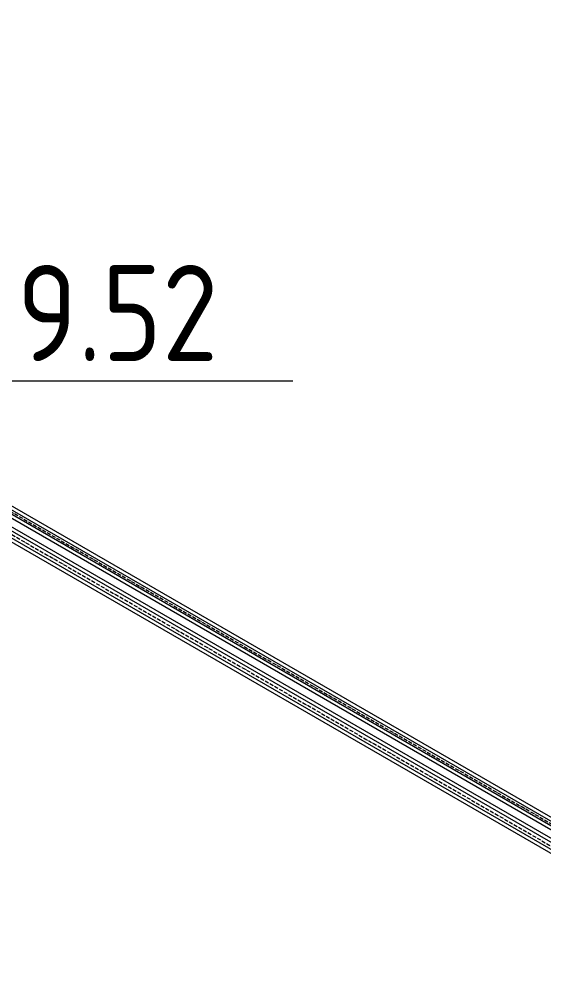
# Model space of a CAD drawing. Header units: millimetres. Extents: x -88595 to 880822, y -1054509 to -148035.
# Drawn here: x 389025 to 390390, y -330324 to -327815 of the extents above; entities that cross this region are included whole.
import ezdxf

# ---------------------------------------------------------------- set-up
doc = ezdxf.new("R2010")
doc.units = ezdxf.units.MM
doc.linetypes.add('$12$ADSK_Осевая', pattern=[14, 10, -2, 0, -2])
for name, color, linetype, lineweight in [('Изоляция', 7, 'Continuous', 18), ('Марки', 7, 'Continuous', 20), ('Трубопровод', 7, 'Continuous', 18)]:
    doc.layers.add(name, color=color, linetype=linetype, lineweight=lineweight)
doc.styles.add('$10$GOST Common', font='GOST_Common.ttf', dxfattribs={"width": 0.9, "height": 250})

# ---------------------------------------------------------------- blocks, each defined once
blk = doc.blocks.new('$0$ADSK_M_Трубы - Диаметр_10-3265709-В_ОВ3_1')
at = {"layer": 'Марки'}
blk.add_line((-18838.4, 4128.3), (-17838.4, 4128.3), dxfattribs=at)

msp = doc.modelspace()

# ---------------------------------------------------------------- linework, layer by layer
at = {"layer": 'Изоляция', "color": 190, "true_color": 0x8000ff}
for p, q in [((391030.1, -330250.7), (386811.2, -327814.9)), ((386794.8, -327837.2), (391016.4, -330274.6))]:
    msp.add_line(p, q, dxfattribs=at)
at = {"layer": 'Изоляция', "color": 134, "true_color": 0x00a6a6}
for p, q in [((391012.5, -330295.1), (386806.4, -327866.7)), ((386786.6, -327894.4), (390995.5, -330324.4))]:
    msp.add_line(p, q, dxfattribs=at)
at = {"layer": 'Трубопровод', "color": 190, "true_color": 0x8000ff}
for p, q in [((386799.3, -327829.4), (391020.9, -330266.8)), ((391025.6, -330258.5), (386804.1, -327821.2))]:
    msp.add_line(p, q, dxfattribs=at)
at = {"layer": 'Трубопровод', "color": 190, "linetype": '$12$ADSK_Осевая', "true_color": 0x8000ff}
msp.add_line((386801.7, -327825.3), (391023.3, -330262.6), dxfattribs=at)
msp.add_line((386801.7, -327825.3), (391023.3, -330262.6), dxfattribs=at)
at = {"layer": 'Трубопровод', "color": 134, "true_color": 0x00a6a6}
for p, q in [((386791.1, -327886.6), (391000, -330316.6)), ((391008, -330302.9), (386799.1, -327872.9))]:
    msp.add_line(p, q, dxfattribs=at)
at = {"layer": 'Трубопровод', "color": 134, "linetype": '$12$ADSK_Осевая', "true_color": 0x00a6a6}
msp.add_line((386795.1, -327879.7), (391004, -330309.8), dxfattribs=at)
msp.add_line((386795.1, -327879.7), (391004, -330309.8), dxfattribs=at)

# ---------------------------------------------------------------- block references
at = {"layer": 'Марки'}
msp.add_blockref('$0$ADSK_M_Трубы - Диаметр_10-3265709-В_ОВ3_1', (407575.4, -332884.1), dxfattribs=at)

# ---------------------------------------------------------------- texts
at = {"layer": 'Марки', "lineweight": 9, "insert": (389018.6, -328454.2), "char_height": 250, "width": 663.797, "attachment_point": 1, "style": '$10$GOST Common'}
msp.add_mtext('9.52', dxfattribs=at)

doc.saveas('drawing.dxf')
